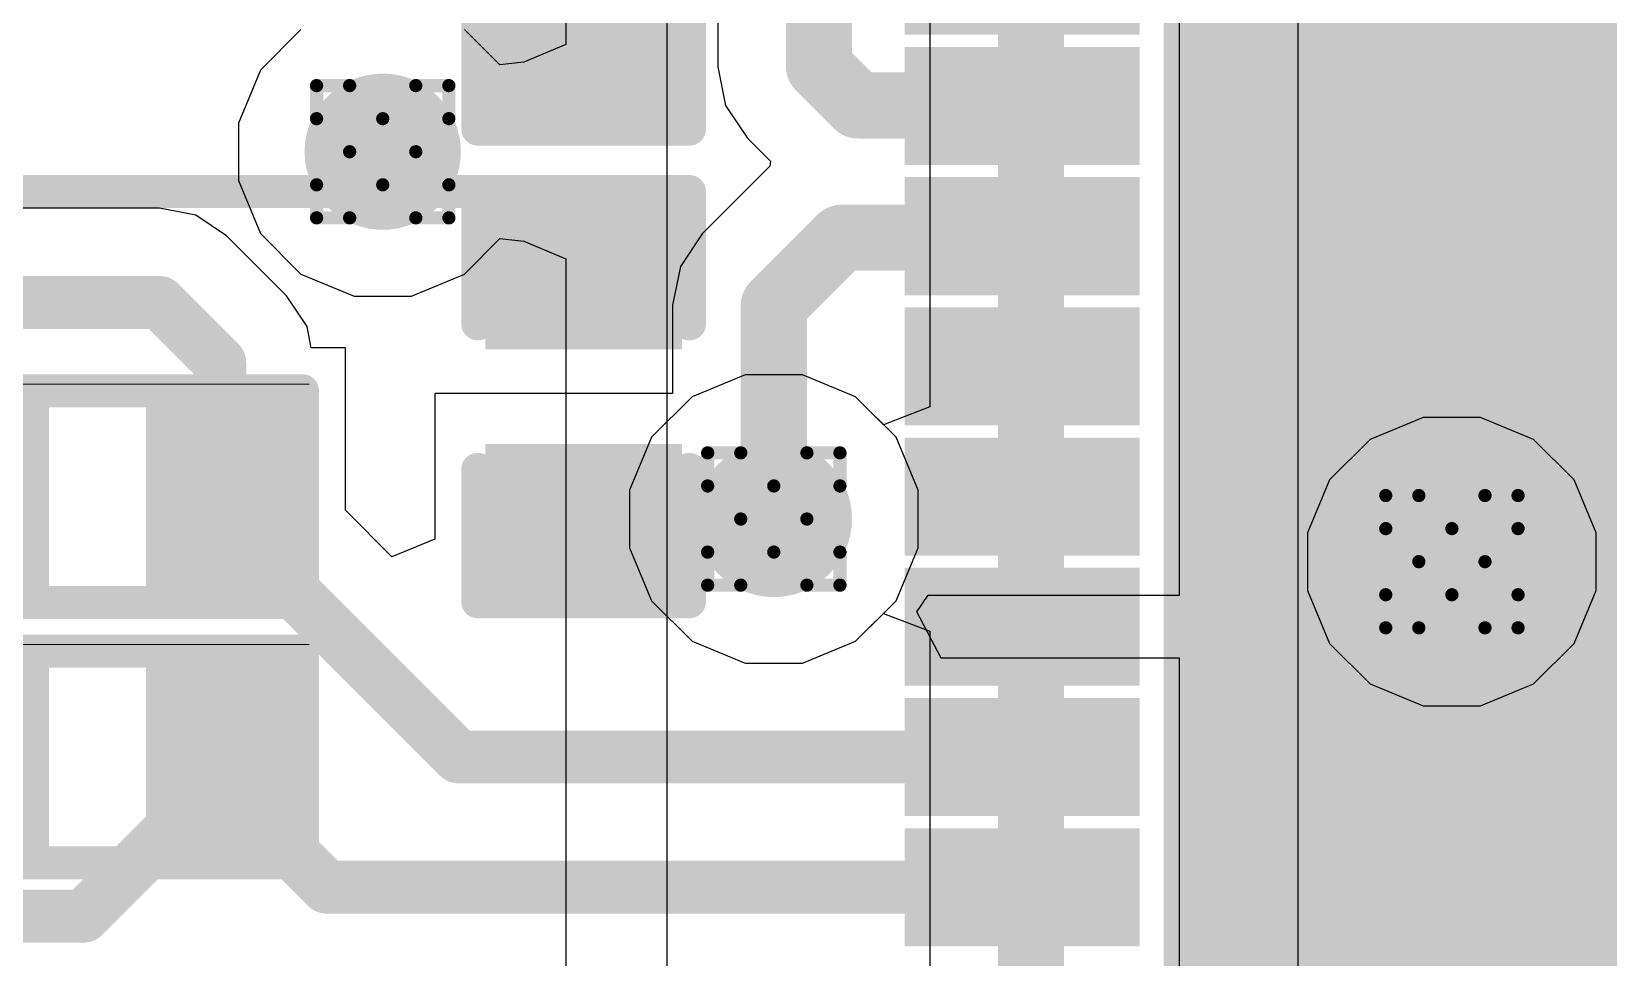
# Model space of a CAD drawing. Header units: inches. Extents: x -11 to 5379, y 0 to 5429.
# Drawn here: x 194 to 200.06, y 39.34 to 42.89 of the extents above; entities that cross this region are included whole.
import ezdxf

# ---------------------------------------------------------------- set-up
doc = ezdxf.new("R2010")
doc.units = ezdxf.units.IN
for name, color, linetype in [('Bottom Layer', 5, 'Continuous'), ('Drill Drawing', 1, 'Continuous'), ('GND', 16, 'Continuous'), ('PWR', 76, 'Continuous'), ('Top Layer', 1, 'Continuous'), ('Top Overlay', 2, 'Continuous'), ('Top Paste', 8, 'Continuous'), ('Top Solder', 216, 'Continuous'), ('Via Holes', 16, 'Continuous')]:
    doc.layers.add(name, color=color, linetype=linetype)

# ---------------------------------------------------------------- blocks, each defined once
blk = doc.blocks.new('QFN_64_EP_9_9__155')
at = {"layer": 'Top Layer'}
for points in [[(3.575, -3.575), (-3.575, -3.575), (-3.575, 3.575), (3.575, 3.575)], [(4.05, 1.375), (4.75, 1.375), (4.75, 1.125), (4.05, 1.125)], [(4.05, 0.875), (4.75, 0.875), (4.75, 0.625), (4.05, 0.625)], [(4.05, 0.375), (4.75, 0.375), (4.75, 0.125), (4.05, 0.125)], [(4.05, -0.125), (4.75, -0.125), (4.75, -0.375), (4.05, -0.375)], [(4.05, -0.625), (4.75, -0.625), (4.75, -0.875), (4.05, -0.875)], [(4.05, -1.125), (4.75, -1.125), (4.75, -1.375), (4.05, -1.375)], [(4.05, -1.625), (4.75, -1.625), (4.75, -1.875), (4.05, -1.875)]]:
    blk.add_hatch(color=1, dxfattribs=at).paths.add_polyline_path(points)
at = {"layer": 'Top Paste'}
for points in [[(3.575, -3.575), (-3.575, -3.575), (-3.575, 3.575), (3.575, 3.575)], [(4.05, 1.375), (4.75, 1.375), (4.75, 1.125), (4.05, 1.125)], [(4.05, 0.875), (4.75, 0.875), (4.75, 0.625), (4.05, 0.625)], [(4.05, 0.375), (4.75, 0.375), (4.75, 0.125), (4.05, 0.125)], [(4.05, -0.125), (4.75, -0.125), (4.75, -0.375), (4.05, -0.375)], [(4.05, -0.625), (4.75, -0.625), (4.75, -0.875), (4.05, -0.875)], [(4.05, -1.125), (4.75, -1.125), (4.75, -1.375), (4.05, -1.375)], [(4.05, -1.625), (4.75, -1.625), (4.75, -1.875), (4.05, -1.875)]]:
    blk.add_hatch(color=8, dxfattribs=at).paths.add_polyline_path(points)
at = {"layer": 'Top Solder'}
for points in [[(3.6766, -3.6766), (-3.6766, -3.6766), (-3.6766, 3.6766), (3.6766, 3.6766)], [(3.9484, 1.4766), (4.8516, 1.4766), (4.8516, 1.0234), (3.9484, 1.0234)], [(3.9484, 0.9766), (4.8516, 0.9766), (4.8516, 0.5234), (3.9484, 0.5234)], [(3.9484, 0.4766), (4.8516, 0.4766), (4.8516, 0.0234), (3.9484, 0.0234)], [(3.9484, -0.0234), (4.8516, -0.0234), (4.8516, -0.4766), (3.9484, -0.4766)], [(3.9484, -0.5234), (4.8516, -0.5234), (4.8516, -0.9766), (3.9484, -0.9766)], [(3.9484, -1.0234), (4.8516, -1.0234), (4.8516, -1.4766), (3.9484, -1.4766)], [(3.9484, -1.5234), (4.8516, -1.5234), (4.8516, -1.9766), (3.9484, -1.9766)], [(3.9484, -2.0234), (4.8516, -2.0234), (4.8516, -2.4766), (3.9484, -2.4766)]]:
    blk.add_hatch(color=216, dxfattribs=at).paths.add_polyline_path(points)
blk = doc.blocks.new('R___0402_262')
at = {"layer": 'Top Layer'}
for points in [[(-0.6985, -0.3175), (-0.6985, 0.3175), (-0.2413, 0.3175), (-0.2413, -0.3175)], [(0.2413, -0.3175), (0.2413, 0.3175), (0.6985, 0.3175), (0.6985, -0.3175)]]:
    blk.add_hatch(color=1, dxfattribs=at).paths.add_polyline_path(points)
at = {"layer": 'Top Paste'}
for points in [[(-0.6985, -0.3175), (-0.6985, 0.3175), (-0.2413, 0.3175), (-0.2413, -0.3175)], [(0.2413, -0.3175), (0.2413, 0.3175), (0.6985, 0.3175), (0.6985, -0.3175)]]:
    blk.add_hatch(color=8, dxfattribs=at).paths.add_polyline_path(points)
at = {"layer": 'Top Solder'}
for points in [[(-0.7535, -0.3725), (-0.7535, 0.3725), (-0.1863, 0.3725), (-0.1863, -0.3725)], [(0.1863, -0.3725), (0.1863, 0.3725), (0.7535, 0.3725), (0.7535, -0.3725)]]:
    blk.add_hatch(color=216, dxfattribs=at).paths.add_polyline_path(points)
at = {"layer": 'Top Overlay'}
for points in [[(-0.7874, 0.4064, 0.127, 0.127, 0), (-0.7874, -0.4064, 0.127, 0.127, 0)], [(0.7874, 0.4064, 0.127, 0.127, 0), (-0.7874, 0.4064, 0.127, 0.127, 0)], [(0.7874, 0.4064, 0.127, 0.127, 0), (0.7874, -0.4064, 0.127, 0.127, 0)], [(0.7874, -0.4064, 0.127, 0.127, 0), (-0.7874, -0.4064, 0.127, 0.127, 0)], [(0.8128, -0.4318, 0.00323, 0.00323, 0), (-0.8128, -0.4318, 0.00323, 0.00323, 0)]]:
    blk.add_lwpolyline(points, format="xyseb", dxfattribs=at)
for points in [[(-0.8191, 0.4064, 0.0635, 0.0635, 1), (-0.7556, 0.4064, 0.0635, 0.0635, 1)], [(-0.8191, 0.4064, 0.0635, 0.0635, 1), (-0.7556, 0.4064, 0.0635, 0.0635, 1)], [(0.7556, 0.4064, 0.0635, 0.0635, 1), (0.8191, 0.4064, 0.0635, 0.0635, 1)], [(0.7556, 0.4064, 0.0635, 0.0635, 1), (0.8191, 0.4064, 0.0635, 0.0635, 1)], [(-0.8191, -0.4064, 0.0635, 0.0635, 1), (-0.7556, -0.4064, 0.0635, 0.0635, 1)], [(-0.8191, -0.4064, 0.0635, 0.0635, 1), (-0.7556, -0.4064, 0.0635, 0.0635, 1)], [(0.7556, -0.4064, 0.0635, 0.0635, 1), (0.8191, -0.4064, 0.0635, 0.0635, 1)], [(0.7556, -0.4064, 0.0635, 0.0635, 1), (0.8191, -0.4064, 0.0635, 0.0635, 1)], [(-0.8136, -0.4318, 0.00161, 0.00161, 1), (-0.812, -0.4318, 0.00161, 0.00161, 1)], [(0.812, -0.4318, 0.00161, 0.00161, 1), (0.8136, -0.4318, 0.00161, 0.00161, 1)]]:
    blk.add_lwpolyline(points, format="xyseb", close=True, dxfattribs=at)
blk = doc.blocks.new('R___0402_263')
at = {"layer": 'Top Layer'}
for points in [[(-0.6985, -0.3175), (-0.6985, 0.3175), (-0.2413, 0.3175), (-0.2413, -0.3175)], [(0.2413, -0.3175), (0.2413, 0.3175), (0.6985, 0.3175), (0.6985, -0.3175)]]:
    blk.add_hatch(color=1, dxfattribs=at).paths.add_polyline_path(points)
at = {"layer": 'Top Paste'}
for points in [[(-0.6985, -0.3175), (-0.6985, 0.3175), (-0.2413, 0.3175), (-0.2413, -0.3175)], [(0.2413, -0.3175), (0.2413, 0.3175), (0.6985, 0.3175), (0.6985, -0.3175)]]:
    blk.add_hatch(color=8, dxfattribs=at).paths.add_polyline_path(points)
at = {"layer": 'Top Solder'}
for points in [[(-0.7535, -0.3725), (-0.7535, 0.3725), (-0.1863, 0.3725), (-0.1863, -0.3725)], [(0.1863, -0.3725), (0.1863, 0.3725), (0.7535, 0.3725), (0.7535, -0.3725)]]:
    blk.add_hatch(color=216, dxfattribs=at).paths.add_polyline_path(points)
at = {"layer": 'Top Overlay'}
for points in [[(-0.7874, 0.4064, 0.127, 0.127, 0), (-0.7874, -0.4064, 0.127, 0.127, 0)], [(0.7874, 0.4064, 0.127, 0.127, 0), (-0.7874, 0.4064, 0.127, 0.127, 0)], [(0.7874, 0.4064, 0.127, 0.127, 0), (0.7874, -0.4064, 0.127, 0.127, 0)], [(0.7874, -0.4064, 0.127, 0.127, 0), (-0.7874, -0.4064, 0.127, 0.127, 0)], [(0.8128, -0.4318, 0.00323, 0.00323, 0), (-0.8128, -0.4318, 0.00323, 0.00323, 0)]]:
    blk.add_lwpolyline(points, format="xyseb", dxfattribs=at)
for points in [[(-0.8191, 0.4064, 0.0635, 0.0635, 1), (-0.7556, 0.4064, 0.0635, 0.0635, 1)], [(-0.8191, 0.4064, 0.0635, 0.0635, 1), (-0.7556, 0.4064, 0.0635, 0.0635, 1)], [(0.7556, 0.4064, 0.0635, 0.0635, 1), (0.8191, 0.4064, 0.0635, 0.0635, 1)], [(0.7556, 0.4064, 0.0635, 0.0635, 1), (0.8191, 0.4064, 0.0635, 0.0635, 1)], [(-0.8191, -0.4064, 0.0635, 0.0635, 1), (-0.7556, -0.4064, 0.0635, 0.0635, 1)], [(-0.8191, -0.4064, 0.0635, 0.0635, 1), (-0.7556, -0.4064, 0.0635, 0.0635, 1)], [(0.7556, -0.4064, 0.0635, 0.0635, 1), (0.8191, -0.4064, 0.0635, 0.0635, 1)], [(0.7556, -0.4064, 0.0635, 0.0635, 1), (0.8191, -0.4064, 0.0635, 0.0635, 1)], [(-0.8136, -0.4318, 0.00161, 0.00161, 1), (-0.812, -0.4318, 0.00161, 0.00161, 1)], [(0.812, -0.4318, 0.00161, 0.00161, 1), (0.8136, -0.4318, 0.00161, 0.00161, 1)]]:
    blk.add_lwpolyline(points, format="xyseb", close=True, dxfattribs=at)
blk = doc.blocks.new('C___0402_630')
at = {"layer": 'Top Layer'}
for points in [[(-0.6985, -0.3175), (-0.6985, 0.3175), (-0.2413, 0.3175), (-0.2413, -0.3175)], [(0.2413, -0.3175), (0.2413, 0.3175), (0.6985, 0.3175), (0.6985, -0.3175)]]:
    blk.add_hatch(color=1, dxfattribs=at).paths.add_polyline_path(points)
at = {"layer": 'Top Paste'}
for points in [[(-0.6985, -0.3175), (-0.6985, 0.3175), (-0.2413, 0.3175), (-0.2413, -0.3175)], [(0.2413, -0.3175), (0.2413, 0.3175), (0.6985, 0.3175), (0.6985, -0.3175)]]:
    blk.add_hatch(color=8, dxfattribs=at).paths.add_polyline_path(points)
at = {"layer": 'Top Solder'}
for points in [[(-0.7585, -0.3775), (-0.7585, 0.3775), (-0.1813, 0.3775), (-0.1813, -0.3775)], [(0.1813, -0.3775), (0.1813, 0.3775), (0.7585, 0.3775), (0.7585, -0.3775)]]:
    blk.add_hatch(color=216, dxfattribs=at).paths.add_polyline_path(points)
at = {"layer": 'Top Overlay'}
for points in [[(-0.7874, 0.4064, 0.127, 0.127, 0), (-0.7874, -0.4064, 0.127, 0.127, 0)], [(-0.7874, 0.4064, 0.127, 0.127, 0), (-0.2794, 0.4064, 0.127, 0.127, 0)], [(0.2794, 0.4064, 0.127, 0.127, 0), (0.7874, 0.4064, 0.127, 0.127, 0)], [(0.7874, 0.4064, 0.127, 0.127, 0), (0.7874, -0.4064, 0.127, 0.127, 0)], [(-0.7874, -0.4064, 0.127, 0.127, 0), (-0.2794, -0.4064, 0.127, 0.127, 0)], [(0.2794, -0.4064, 0.127, 0.127, 0), (0.7874, -0.4064, 0.127, 0.127, 0)]]:
    blk.add_lwpolyline(points, format="xyseb", dxfattribs=at)
for points in [[(-0.8191, 0.4064, 0.0635, 0.0635, 1), (-0.7556, 0.4064, 0.0635, 0.0635, 1)], [(-0.8191, 0.4064, 0.0635, 0.0635, 1), (-0.7556, 0.4064, 0.0635, 0.0635, 1)], [(-0.3111, 0.4064, 0.0635, 0.0635, 1), (-0.2477, 0.4064, 0.0635, 0.0635, 1)], [(0.2477, 0.4064, 0.0635, 0.0635, 1), (0.3111, 0.4064, 0.0635, 0.0635, 1)], [(0.7556, 0.4064, 0.0635, 0.0635, 1), (0.8191, 0.4064, 0.0635, 0.0635, 1)], [(0.7556, 0.4064, 0.0635, 0.0635, 1), (0.8191, 0.4064, 0.0635, 0.0635, 1)], [(-0.8191, -0.4064, 0.0635, 0.0635, 1), (-0.7556, -0.4064, 0.0635, 0.0635, 1)], [(-0.8191, -0.4064, 0.0635, 0.0635, 1), (-0.7556, -0.4064, 0.0635, 0.0635, 1)], [(-0.3111, -0.4064, 0.0635, 0.0635, 1), (-0.2477, -0.4064, 0.0635, 0.0635, 1)], [(0.2477, -0.4064, 0.0635, 0.0635, 1), (0.3111, -0.4064, 0.0635, 0.0635, 1)], [(0.7556, -0.4064, 0.0635, 0.0635, 1), (0.8191, -0.4064, 0.0635, 0.0635, 1)], [(0.7556, -0.4064, 0.0635, 0.0635, 1), (0.8191, -0.4064, 0.0635, 0.0635, 1)]]:
    blk.add_lwpolyline(points, format="xyseb", close=True, dxfattribs=at)
blk = doc.blocks.new('C___0402_636')
at = {"layer": 'Top Layer'}
for points in [[(-0.6985, -0.3175), (-0.6985, 0.3175), (-0.2413, 0.3175), (-0.2413, -0.3175)], [(0.2413, -0.3175), (0.2413, 0.3175), (0.6985, 0.3175), (0.6985, -0.3175)]]:
    blk.add_hatch(color=1, dxfattribs=at).paths.add_polyline_path(points)
at = {"layer": 'Top Paste'}
for points in [[(-0.6985, -0.3175), (-0.6985, 0.3175), (-0.2413, 0.3175), (-0.2413, -0.3175)], [(0.2413, -0.3175), (0.2413, 0.3175), (0.6985, 0.3175), (0.6985, -0.3175)]]:
    blk.add_hatch(color=8, dxfattribs=at).paths.add_polyline_path(points)
at = {"layer": 'Top Solder'}
for points in [[(-0.7585, -0.3775), (-0.7585, 0.3775), (-0.1813, 0.3775), (-0.1813, -0.3775)], [(0.1813, -0.3775), (0.1813, 0.3775), (0.7585, 0.3775), (0.7585, -0.3775)]]:
    blk.add_hatch(color=216, dxfattribs=at).paths.add_polyline_path(points)
at = {"layer": 'Top Overlay'}
for points in [[(-0.7874, -0.4064, 0.127, 0.127, 0), (-0.7874, 0.4064, 0.127, 0.127, 0)], [(-0.2794, 0.4064, 0.127, 0.127, 0), (-0.7874, 0.4064, 0.127, 0.127, 0)], [(0.7874, 0.4064, 0.127, 0.127, 0), (0.2794, 0.4064, 0.127, 0.127, 0)], [(0.7874, -0.4064, 0.127, 0.127, 0), (0.7874, 0.4064, 0.127, 0.127, 0)], [(-0.2794, -0.4064, 0.127, 0.127, 0), (-0.7874, -0.4064, 0.127, 0.127, 0)], [(0.7874, -0.4064, 0.127, 0.127, 0), (0.2794, -0.4064, 0.127, 0.127, 0)]]:
    blk.add_lwpolyline(points, format="xyseb", dxfattribs=at)
for points in [[(-0.8191, 0.4064, 0.0635, 0.0635, 1), (-0.7556, 0.4064, 0.0635, 0.0635, 1)], [(-0.8191, 0.4064, 0.0635, 0.0635, 1), (-0.7556, 0.4064, 0.0635, 0.0635, 1)], [(-0.3111, 0.4064, 0.0635, 0.0635, 1), (-0.2477, 0.4064, 0.0635, 0.0635, 1)], [(0.2477, 0.4064, 0.0635, 0.0635, 1), (0.3111, 0.4064, 0.0635, 0.0635, 1)], [(0.7556, 0.4064, 0.0635, 0.0635, 1), (0.8191, 0.4064, 0.0635, 0.0635, 1)], [(0.7556, 0.4064, 0.0635, 0.0635, 1), (0.8191, 0.4064, 0.0635, 0.0635, 1)], [(-0.8191, -0.4064, 0.0635, 0.0635, 1), (-0.7556, -0.4064, 0.0635, 0.0635, 1)], [(-0.8191, -0.4064, 0.0635, 0.0635, 1), (-0.7556, -0.4064, 0.0635, 0.0635, 1)], [(-0.3111, -0.4064, 0.0635, 0.0635, 1), (-0.2477, -0.4064, 0.0635, 0.0635, 1)], [(0.2477, -0.4064, 0.0635, 0.0635, 1), (0.3111, -0.4064, 0.0635, 0.0635, 1)], [(0.7556, -0.4064, 0.0635, 0.0635, 1), (0.8191, -0.4064, 0.0635, 0.0635, 1)], [(0.7556, -0.4064, 0.0635, 0.0635, 1), (0.8191, -0.4064, 0.0635, 0.0635, 1)]]:
    blk.add_lwpolyline(points, format="xyseb", close=True, dxfattribs=at)

msp = doc.modelspace()

# ---------------------------------------------------------------- hatches: boundary and pattern name
at = {"layer": 'Bottom Layer'}
h = msp.add_hatch(color=5, dxfattribs=at)
edge = h.paths.add_edge_path()
edge.add_arc((195.3514, 42.4312), 0.3, 0, 360)
h = msp.add_hatch(color=5, dxfattribs=at)
edge = h.paths.add_edge_path()
edge.add_arc((196.8531, 41.0208), 0.3, 0, 360)
h = msp.add_hatch(color=5, dxfattribs=at)
edge = h.paths.add_edge_path()
edge.add_arc((199.4567, 40.857), 0.3, 0, 360)
at = {"layer": 'GND'}
h = msp.add_hatch(color=16, dxfattribs=at)
edge = h.paths.add_edge_path()
edge.add_arc((195.3514, 42.4312), 0.3, 0, 360)
h = msp.add_hatch(color=16, dxfattribs=at)
edge = h.paths.add_edge_path()
edge.add_arc((196.8531, 41.0208), 0.3, 0, 360)
h = msp.add_hatch(color=16, dxfattribs=at)
edge = h.paths.add_edge_path()
edge.add_arc((199.4567, 40.857), 0.3, 0, 360)
at = {"layer": 'PWR'}
h = msp.add_hatch(color=76, dxfattribs=at)
edge = h.paths.add_edge_path()
edge.add_arc((195.3514, 42.4312), 0.3, 0, 360)
h = msp.add_hatch(color=76, dxfattribs=at)
edge = h.paths.add_edge_path()
edge.add_arc((196.8531, 41.0208), 0.3, 0, 360)
h = msp.add_hatch(color=76, dxfattribs=at)
edge = h.paths.add_edge_path()
edge.add_arc((199.4567, 40.857), 0.3, 0, 360)
at = {"layer": 'Top Layer'}
h = msp.add_hatch(color=1, dxfattribs=at)
edge = h.paths.add_edge_path()
edge.add_arc((195.3514, 42.4312), 0.3, 0, 360)
h = msp.add_hatch(color=1, dxfattribs=at)
edge = h.paths.add_edge_path()
edge.add_arc((196.8531, 41.0208), 0.3, 0, 360)
h = msp.add_hatch(color=1, dxfattribs=at)
edge = h.paths.add_edge_path()
edge.add_arc((199.4567, 40.857), 0.3, 0, 360)
at = {"layer": 'Via Holes'}
h = msp.add_hatch(color=7, dxfattribs=at)
edge = h.paths.add_edge_path()
edge.add_arc((195.3514, 42.4312), 0.15, 0, 360)
h = msp.add_hatch(color=7, dxfattribs=at)
edge = h.paths.add_edge_path()
edge.add_arc((196.8531, 41.0208), 0.15, 0, 360)
h = msp.add_hatch(color=7, dxfattribs=at)
edge = h.paths.add_edge_path()
edge.add_arc((199.4567, 40.857), 0.15, 0, 360)

# ---------------------------------------------------------------- linework, layer by layer
at = {"layer": 'Bottom Layer'}
for p, q in [((198.8659, 35.126), (198.8659, 43.6576)), ((197.4521, 43.6528), (197.4521, 41.4515)), ((196.7429, 41.5748), (196.5393, 41.4904)), ((196.9633, 41.5748), (196.7429, 41.5748)), ((197.1669, 41.4904), (196.9633, 41.5748)), ((196.5393, 41.4904), (196.3835, 41.3346)), ((197.2743, 41.383), (197.1669, 41.4904)), ((197.4521, 41.4515), (197.2743, 41.383)), ((196.3835, 41.3346), (196.2991, 41.131)), ((196.2991, 41.131), (196.2991, 40.9106)), ((196.2991, 40.9106), (196.3835, 40.707)), ((196.3835, 40.707), (196.5393, 40.5511)), ((197.1669, 40.5511), (197.2743, 40.6585)), ((197.2743, 40.6585), (197.4521, 40.59)), ((197.4521, 40.59), (197.4521, 37.7288)), ((196.5393, 40.5511), (196.7429, 40.4668)), ((196.9633, 40.4668), (197.1669, 40.5511)), ((196.7429, 40.4668), (196.9633, 40.4668))]:
    msp.add_line(p, q, dxfattribs=at)
for points in [[(197.8406, 35.2367, 0.254, 0.254, 0), (197.8406, 43.8137, 0.254, 0.254, 0)], [(198.4775, 35.126, 0.254, 0.254, 0), (198.4775, 43.8185, 0.254, 0.254, 0)]]:
    msp.add_lwpolyline(points, format="xyseb", dxfattribs=at)
at = {"layer": 'Drill Drawing'}
for points in [[(195.0974, 42.5582, 0.0508, 0.0508, 0), (195.0974, 42.6852, 0.0508, 0.0508, 0)], [(195.0974, 42.6852, 0.0508, 0.0508, 0), (195.2244, 42.6852, 0.0508, 0.0508, 0)], [(195.2244, 42.6852, 0.0508, 0.0508, 0), (195.3514, 42.5582, 0.0508, 0.0508, 0)], [(195.3514, 42.5582, 0.0508, 0.0508, 0), (195.4784, 42.6852, 0.0508, 0.0508, 0)], [(195.4784, 42.6852, 0.0508, 0.0508, 0), (195.6054, 42.6852, 0.0508, 0.0508, 0)], [(195.6054, 42.5582, 0.0508, 0.0508, 0), (195.6054, 42.6852, 0.0508, 0.0508, 0)], [(195.0974, 42.5582, 0.0508, 0.0508, 0), (195.2244, 42.4312, 0.0508, 0.0508, 0)], [(195.4784, 42.4312, 0.0508, 0.0508, 0), (195.6054, 42.5582, 0.0508, 0.0508, 0)], [(195.0974, 42.3042, 0.0508, 0.0508, 0), (195.2244, 42.4312, 0.0508, 0.0508, 0)], [(195.4784, 42.4312, 0.0508, 0.0508, 0), (195.6054, 42.3042, 0.0508, 0.0508, 0)], [(195.0974, 42.1772, 0.0508, 0.0508, 0), (195.0974, 42.3042, 0.0508, 0.0508, 0)], [(195.2244, 42.1772, 0.0508, 0.0508, 0), (195.3514, 42.3042, 0.0508, 0.0508, 0)], [(195.3514, 42.3042, 0.0508, 0.0508, 0), (195.4784, 42.1772, 0.0508, 0.0508, 0)], [(195.6054, 42.1772, 0.0508, 0.0508, 0), (195.6054, 42.3042, 0.0508, 0.0508, 0)], [(195.0974, 42.1772, 0.0508, 0.0508, 0), (195.2244, 42.1772, 0.0508, 0.0508, 0)], [(195.4784, 42.1772, 0.0508, 0.0508, 0), (195.6054, 42.1772, 0.0508, 0.0508, 0)], [(196.5991, 41.1478, 0.0508, 0.0508, 0), (196.5991, 41.2748, 0.0508, 0.0508, 0)], [(196.5991, 41.2748, 0.0508, 0.0508, 0), (196.7261, 41.2748, 0.0508, 0.0508, 0)], [(196.7261, 41.2748, 0.0508, 0.0508, 0), (196.8531, 41.1478, 0.0508, 0.0508, 0)], [(196.8531, 41.1478, 0.0508, 0.0508, 0), (196.9801, 41.2748, 0.0508, 0.0508, 0)], [(196.9801, 41.2748, 0.0508, 0.0508, 0), (197.1071, 41.2748, 0.0508, 0.0508, 0)], [(197.1071, 41.1478, 0.0508, 0.0508, 0), (197.1071, 41.2748, 0.0508, 0.0508, 0)], [(196.5991, 41.1478, 0.0508, 0.0508, 0), (196.7261, 41.0208, 0.0508, 0.0508, 0)], [(196.9801, 41.0208, 0.0508, 0.0508, 0), (197.1071, 41.1478, 0.0508, 0.0508, 0)], [(199.2027, 40.984, 0.0508, 0.0508, 0), (199.2027, 41.111, 0.0508, 0.0508, 0)], [(199.2027, 41.111, 0.0508, 0.0508, 0), (199.3297, 41.111, 0.0508, 0.0508, 0)], [(199.3297, 41.111, 0.0508, 0.0508, 0), (199.4567, 40.984, 0.0508, 0.0508, 0)], [(199.4567, 40.984, 0.0508, 0.0508, 0), (199.5837, 41.111, 0.0508, 0.0508, 0)], [(199.5837, 41.111, 0.0508, 0.0508, 0), (199.7107, 41.111, 0.0508, 0.0508, 0)], [(199.7107, 40.984, 0.0508, 0.0508, 0), (199.7107, 41.111, 0.0508, 0.0508, 0)], [(196.5991, 40.8938, 0.0508, 0.0508, 0), (196.7261, 41.0208, 0.0508, 0.0508, 0)], [(196.9801, 41.0208, 0.0508, 0.0508, 0), (197.1071, 40.8938, 0.0508, 0.0508, 0)], [(199.2027, 40.984, 0.0508, 0.0508, 0), (199.3297, 40.857, 0.0508, 0.0508, 0)], [(199.5837, 40.857, 0.0508, 0.0508, 0), (199.7107, 40.984, 0.0508, 0.0508, 0)], [(196.5991, 40.7668, 0.0508, 0.0508, 0), (196.5991, 40.8938, 0.0508, 0.0508, 0)], [(196.7261, 40.7668, 0.0508, 0.0508, 0), (196.8531, 40.8938, 0.0508, 0.0508, 0)], [(196.8531, 40.8938, 0.0508, 0.0508, 0), (196.9801, 40.7668, 0.0508, 0.0508, 0)], [(197.1071, 40.7668, 0.0508, 0.0508, 0), (197.1071, 40.8938, 0.0508, 0.0508, 0)], [(199.2027, 40.73, 0.0508, 0.0508, 0), (199.3297, 40.857, 0.0508, 0.0508, 0)], [(199.5837, 40.857, 0.0508, 0.0508, 0), (199.7107, 40.73, 0.0508, 0.0508, 0)], [(196.5991, 40.7668, 0.0508, 0.0508, 0), (196.7261, 40.7668, 0.0508, 0.0508, 0)], [(196.9801, 40.7668, 0.0508, 0.0508, 0), (197.1071, 40.7668, 0.0508, 0.0508, 0)], [(199.2027, 40.603, 0.0508, 0.0508, 0), (199.2027, 40.73, 0.0508, 0.0508, 0)], [(199.3297, 40.603, 0.0508, 0.0508, 0), (199.4567, 40.73, 0.0508, 0.0508, 0)], [(199.4567, 40.73, 0.0508, 0.0508, 0), (199.5837, 40.603, 0.0508, 0.0508, 0)], [(199.7107, 40.603, 0.0508, 0.0508, 0), (199.7107, 40.73, 0.0508, 0.0508, 0)], [(199.2027, 40.603, 0.0508, 0.0508, 0), (199.3297, 40.603, 0.0508, 0.0508, 0)], [(199.5837, 40.603, 0.0508, 0.0508, 0), (199.7107, 40.603, 0.0508, 0.0508, 0)]]:
    msp.add_lwpolyline(points, format="xyseb", dxfattribs=at)
for points in [[(195.0847, 42.6852, 0.0254, 0.0254, 1), (195.1101, 42.6852, 0.0254, 0.0254, 1)], [(195.0847, 42.6852, 0.0254, 0.0254, 1), (195.1101, 42.6852, 0.0254, 0.0254, 1)], [(195.2117, 42.6852, 0.0254, 0.0254, 1), (195.2371, 42.6852, 0.0254, 0.0254, 1)], [(195.2117, 42.6852, 0.0254, 0.0254, 1), (195.2371, 42.6852, 0.0254, 0.0254, 1)], [(195.4657, 42.6852, 0.0254, 0.0254, 1), (195.4911, 42.6852, 0.0254, 0.0254, 1)], [(195.4657, 42.6852, 0.0254, 0.0254, 1), (195.4911, 42.6852, 0.0254, 0.0254, 1)], [(195.5927, 42.6852, 0.0254, 0.0254, 1), (195.6181, 42.6852, 0.0254, 0.0254, 1)], [(195.5927, 42.6852, 0.0254, 0.0254, 1), (195.6181, 42.6852, 0.0254, 0.0254, 1)], [(195.0847, 42.5582, 0.0254, 0.0254, 1), (195.1101, 42.5582, 0.0254, 0.0254, 1)], [(195.0847, 42.5582, 0.0254, 0.0254, 1), (195.1101, 42.5582, 0.0254, 0.0254, 1)], [(195.3387, 42.5582, 0.0254, 0.0254, 1), (195.3641, 42.5582, 0.0254, 0.0254, 1)], [(195.3387, 42.5582, 0.0254, 0.0254, 1), (195.3641, 42.5582, 0.0254, 0.0254, 1)], [(195.5927, 42.5582, 0.0254, 0.0254, 1), (195.6181, 42.5582, 0.0254, 0.0254, 1)], [(195.5927, 42.5582, 0.0254, 0.0254, 1), (195.6181, 42.5582, 0.0254, 0.0254, 1)], [(195.2117, 42.4312, 0.0254, 0.0254, 1), (195.2371, 42.4312, 0.0254, 0.0254, 1)], [(195.2117, 42.4312, 0.0254, 0.0254, 1), (195.2371, 42.4312, 0.0254, 0.0254, 1)], [(195.4657, 42.4312, 0.0254, 0.0254, 1), (195.4911, 42.4312, 0.0254, 0.0254, 1)], [(195.4657, 42.4312, 0.0254, 0.0254, 1), (195.4911, 42.4312, 0.0254, 0.0254, 1)], [(195.0847, 42.3042, 0.0254, 0.0254, 1), (195.1101, 42.3042, 0.0254, 0.0254, 1)], [(195.0847, 42.3042, 0.0254, 0.0254, 1), (195.1101, 42.3042, 0.0254, 0.0254, 1)], [(195.3387, 42.3042, 0.0254, 0.0254, 1), (195.3641, 42.3042, 0.0254, 0.0254, 1)], [(195.3387, 42.3042, 0.0254, 0.0254, 1), (195.3641, 42.3042, 0.0254, 0.0254, 1)], [(195.5927, 42.3042, 0.0254, 0.0254, 1), (195.6181, 42.3042, 0.0254, 0.0254, 1)], [(195.5927, 42.3042, 0.0254, 0.0254, 1), (195.6181, 42.3042, 0.0254, 0.0254, 1)], [(195.0847, 42.1772, 0.0254, 0.0254, 1), (195.1101, 42.1772, 0.0254, 0.0254, 1)], [(195.0847, 42.1772, 0.0254, 0.0254, 1), (195.1101, 42.1772, 0.0254, 0.0254, 1)], [(195.2117, 42.1772, 0.0254, 0.0254, 1), (195.2371, 42.1772, 0.0254, 0.0254, 1)], [(195.2117, 42.1772, 0.0254, 0.0254, 1), (195.2371, 42.1772, 0.0254, 0.0254, 1)], [(195.4657, 42.1772, 0.0254, 0.0254, 1), (195.4911, 42.1772, 0.0254, 0.0254, 1)], [(195.4657, 42.1772, 0.0254, 0.0254, 1), (195.4911, 42.1772, 0.0254, 0.0254, 1)], [(195.5927, 42.1772, 0.0254, 0.0254, 1), (195.6181, 42.1772, 0.0254, 0.0254, 1)], [(195.5927, 42.1772, 0.0254, 0.0254, 1), (195.6181, 42.1772, 0.0254, 0.0254, 1)], [(196.5864, 41.2748, 0.0254, 0.0254, 1), (196.6118, 41.2748, 0.0254, 0.0254, 1)], [(196.5864, 41.2748, 0.0254, 0.0254, 1), (196.6118, 41.2748, 0.0254, 0.0254, 1)], [(196.7134, 41.2748, 0.0254, 0.0254, 1), (196.7388, 41.2748, 0.0254, 0.0254, 1)], [(196.7134, 41.2748, 0.0254, 0.0254, 1), (196.7388, 41.2748, 0.0254, 0.0254, 1)], [(196.9674, 41.2748, 0.0254, 0.0254, 1), (196.9928, 41.2748, 0.0254, 0.0254, 1)], [(196.9674, 41.2748, 0.0254, 0.0254, 1), (196.9928, 41.2748, 0.0254, 0.0254, 1)], [(197.0944, 41.2748, 0.0254, 0.0254, 1), (197.1198, 41.2748, 0.0254, 0.0254, 1)], [(197.0944, 41.2748, 0.0254, 0.0254, 1), (197.1198, 41.2748, 0.0254, 0.0254, 1)], [(196.5864, 41.1478, 0.0254, 0.0254, 1), (196.6118, 41.1478, 0.0254, 0.0254, 1)], [(196.5864, 41.1478, 0.0254, 0.0254, 1), (196.6118, 41.1478, 0.0254, 0.0254, 1)], [(196.8404, 41.1478, 0.0254, 0.0254, 1), (196.8658, 41.1478, 0.0254, 0.0254, 1)], [(196.8404, 41.1478, 0.0254, 0.0254, 1), (196.8658, 41.1478, 0.0254, 0.0254, 1)], [(197.0944, 41.1478, 0.0254, 0.0254, 1), (197.1198, 41.1478, 0.0254, 0.0254, 1)], [(197.0944, 41.1478, 0.0254, 0.0254, 1), (197.1198, 41.1478, 0.0254, 0.0254, 1)], [(199.19, 41.111, 0.0254, 0.0254, 1), (199.2154, 41.111, 0.0254, 0.0254, 1)], [(199.19, 41.111, 0.0254, 0.0254, 1), (199.2154, 41.111, 0.0254, 0.0254, 1)], [(199.317, 41.111, 0.0254, 0.0254, 1), (199.3424, 41.111, 0.0254, 0.0254, 1)], [(199.317, 41.111, 0.0254, 0.0254, 1), (199.3424, 41.111, 0.0254, 0.0254, 1)], [(199.571, 41.111, 0.0254, 0.0254, 1), (199.5964, 41.111, 0.0254, 0.0254, 1)], [(199.571, 41.111, 0.0254, 0.0254, 1), (199.5964, 41.111, 0.0254, 0.0254, 1)], [(199.698, 41.111, 0.0254, 0.0254, 1), (199.7234, 41.111, 0.0254, 0.0254, 1)], [(199.698, 41.111, 0.0254, 0.0254, 1), (199.7234, 41.111, 0.0254, 0.0254, 1)], [(196.7134, 41.0208, 0.0254, 0.0254, 1), (196.7388, 41.0208, 0.0254, 0.0254, 1)], [(196.7134, 41.0208, 0.0254, 0.0254, 1), (196.7388, 41.0208, 0.0254, 0.0254, 1)], [(196.9674, 41.0208, 0.0254, 0.0254, 1), (196.9928, 41.0208, 0.0254, 0.0254, 1)], [(196.9674, 41.0208, 0.0254, 0.0254, 1), (196.9928, 41.0208, 0.0254, 0.0254, 1)], [(199.19, 40.984, 0.0254, 0.0254, 1), (199.2154, 40.984, 0.0254, 0.0254, 1)], [(199.19, 40.984, 0.0254, 0.0254, 1), (199.2154, 40.984, 0.0254, 0.0254, 1)], [(199.444, 40.984, 0.0254, 0.0254, 1), (199.4694, 40.984, 0.0254, 0.0254, 1)], [(199.444, 40.984, 0.0254, 0.0254, 1), (199.4694, 40.984, 0.0254, 0.0254, 1)], [(199.698, 40.984, 0.0254, 0.0254, 1), (199.7234, 40.984, 0.0254, 0.0254, 1)], [(199.698, 40.984, 0.0254, 0.0254, 1), (199.7234, 40.984, 0.0254, 0.0254, 1)], [(196.5864, 40.8938, 0.0254, 0.0254, 1), (196.6118, 40.8938, 0.0254, 0.0254, 1)], [(196.5864, 40.8938, 0.0254, 0.0254, 1), (196.6118, 40.8938, 0.0254, 0.0254, 1)], [(196.8404, 40.8938, 0.0254, 0.0254, 1), (196.8658, 40.8938, 0.0254, 0.0254, 1)], [(196.8404, 40.8938, 0.0254, 0.0254, 1), (196.8658, 40.8938, 0.0254, 0.0254, 1)], [(197.0944, 40.8938, 0.0254, 0.0254, 1), (197.1198, 40.8938, 0.0254, 0.0254, 1)], [(197.0944, 40.8938, 0.0254, 0.0254, 1), (197.1198, 40.8938, 0.0254, 0.0254, 1)], [(199.317, 40.857, 0.0254, 0.0254, 1), (199.3424, 40.857, 0.0254, 0.0254, 1)], [(199.317, 40.857, 0.0254, 0.0254, 1), (199.3424, 40.857, 0.0254, 0.0254, 1)], [(199.571, 40.857, 0.0254, 0.0254, 1), (199.5964, 40.857, 0.0254, 0.0254, 1)], [(199.571, 40.857, 0.0254, 0.0254, 1), (199.5964, 40.857, 0.0254, 0.0254, 1)], [(196.5864, 40.7668, 0.0254, 0.0254, 1), (196.6118, 40.7668, 0.0254, 0.0254, 1)], [(196.5864, 40.7668, 0.0254, 0.0254, 1), (196.6118, 40.7668, 0.0254, 0.0254, 1)], [(196.7134, 40.7668, 0.0254, 0.0254, 1), (196.7388, 40.7668, 0.0254, 0.0254, 1)], [(196.7134, 40.7668, 0.0254, 0.0254, 1), (196.7388, 40.7668, 0.0254, 0.0254, 1)], [(196.9674, 40.7668, 0.0254, 0.0254, 1), (196.9928, 40.7668, 0.0254, 0.0254, 1)], [(196.9674, 40.7668, 0.0254, 0.0254, 1), (196.9928, 40.7668, 0.0254, 0.0254, 1)], [(197.0944, 40.7668, 0.0254, 0.0254, 1), (197.1198, 40.7668, 0.0254, 0.0254, 1)], [(197.0944, 40.7668, 0.0254, 0.0254, 1), (197.1198, 40.7668, 0.0254, 0.0254, 1)], [(199.19, 40.73, 0.0254, 0.0254, 1), (199.2154, 40.73, 0.0254, 0.0254, 1)], [(199.19, 40.73, 0.0254, 0.0254, 1), (199.2154, 40.73, 0.0254, 0.0254, 1)], [(199.444, 40.73, 0.0254, 0.0254, 1), (199.4694, 40.73, 0.0254, 0.0254, 1)], [(199.444, 40.73, 0.0254, 0.0254, 1), (199.4694, 40.73, 0.0254, 0.0254, 1)], [(199.698, 40.73, 0.0254, 0.0254, 1), (199.7234, 40.73, 0.0254, 0.0254, 1)], [(199.698, 40.73, 0.0254, 0.0254, 1), (199.7234, 40.73, 0.0254, 0.0254, 1)], [(199.19, 40.603, 0.0254, 0.0254, 1), (199.2154, 40.603, 0.0254, 0.0254, 1)], [(199.19, 40.603, 0.0254, 0.0254, 1), (199.2154, 40.603, 0.0254, 0.0254, 1)], [(199.317, 40.603, 0.0254, 0.0254, 1), (199.3424, 40.603, 0.0254, 0.0254, 1)], [(199.317, 40.603, 0.0254, 0.0254, 1), (199.3424, 40.603, 0.0254, 0.0254, 1)], [(199.571, 40.603, 0.0254, 0.0254, 1), (199.5964, 40.603, 0.0254, 0.0254, 1)], [(199.571, 40.603, 0.0254, 0.0254, 1), (199.5964, 40.603, 0.0254, 0.0254, 1)], [(199.698, 40.603, 0.0254, 0.0254, 1), (199.7234, 40.603, 0.0254, 0.0254, 1)], [(199.698, 40.603, 0.0254, 0.0254, 1), (199.7234, 40.603, 0.0254, 0.0254, 1)]]:
    msp.add_lwpolyline(points, format="xyseb", close=True, dxfattribs=at)
at = {"layer": 'GND'}
for p, q in [((196.7429, 41.5748), (196.5393, 41.4904)), ((196.9633, 41.5748), (196.7429, 41.5748)), ((197.1669, 41.4904), (196.9633, 41.5748)), ((196.5393, 41.4904), (196.3835, 41.3346)), ((197.3228, 41.3346), (197.1669, 41.4904)), ((196.3835, 41.3346), (196.2991, 41.131)), ((197.4071, 41.131), (197.3228, 41.3346)), ((196.2991, 41.131), (196.2991, 40.9106)), ((197.4071, 40.9106), (197.4071, 41.131)), ((196.2991, 40.9106), (196.3835, 40.707)), ((197.3228, 40.707), (197.4071, 40.9106)), ((196.3835, 40.707), (196.5393, 40.5511)), ((197.1669, 40.5511), (197.3228, 40.707)), ((196.5393, 40.5511), (196.7429, 40.4668)), ((196.9633, 40.4668), (197.1669, 40.5511)), ((196.7429, 40.4668), (196.9633, 40.4668))]:
    msp.add_line(p, q, dxfattribs=at)
at = {"layer": 'PWR'}
for p, q in [((196.4436, 38.8112), (196.4436, 45.1358)), ((196.0551, 44.3432), (196.0551, 42.8428)), ((195.0376, 42.9008), (194.8817, 42.745)), ((195.8011, 42.7649), (195.6652, 42.9008)), ((196.0551, 42.8428), (195.8932, 42.7751)), ((195.8932, 42.7751), (195.8011, 42.7649)), ((194.8817, 42.745), (194.7974, 42.5414)), ((194.7974, 42.5414), (194.7974, 42.321)), ((194.7974, 42.321), (194.8817, 42.1174)), ((194.8817, 42.1174), (195.0376, 41.9615)), ((195.6652, 41.9615), (195.8011, 42.0974)), ((195.8011, 42.0974), (195.8932, 42.0872)), ((195.8932, 42.0872), (196.0551, 42.0196)), ((195.0376, 41.9615), (195.2412, 41.8772)), ((195.4616, 41.8772), (195.6652, 41.9615)), ((196.0551, 42.0196), (196.0551, 38.8112)), ((195.2412, 41.8772), (195.4616, 41.8772)), ((199.3465, 41.411), (199.1429, 41.3266)), ((199.5669, 41.411), (199.3465, 41.411)), ((199.7705, 41.3266), (199.5669, 41.411)), ((199.1429, 41.3266), (198.9871, 41.1708)), ((199.9264, 41.1708), (199.7705, 41.3266)), ((198.9871, 41.1708), (198.9027, 40.9672)), ((200.0107, 40.9672), (199.9264, 41.1708)), ((198.9027, 40.9672), (198.9027, 40.7468)), ((200.0107, 40.7468), (200.0107, 40.9672)), ((198.9027, 40.7468), (198.9871, 40.5432)), ((199.9264, 40.5432), (200.0107, 40.7468)), ((198.9871, 40.5432), (199.1429, 40.3873)), ((199.7705, 40.3873), (199.9264, 40.5432)), ((199.1429, 40.3873), (199.3465, 40.303)), ((199.5669, 40.303), (199.7705, 40.3873)), ((199.3465, 40.303), (199.5669, 40.303))]:
    msp.add_line(p, q, dxfattribs=at)
at = {"layer": 'Top Layer'}
for p, q in [((198.4107, 42.728), (198.4107, 43.728)), ((196.6383, 43.2928), (196.6383, 42.7578)), ((196.6383, 42.7578), (196.6678, 42.6091)), ((198.4107, 41.728), (198.4107, 42.728)), ((196.6678, 42.6091), (196.7521, 42.4831)), ((196.7521, 42.4831), (196.8397, 42.3954)), ((196.8397, 42.3954), (196.8377, 42.3757)), ((196.8377, 42.3757), (196.5784, 42.1163)), ((194.4946, 42.215), (191.7997, 42.215)), ((194.4947, 42.215), (194.4946, 42.215)), ((194.6334, 42.1874), (194.4947, 42.215)), ((194.751, 42.1088), (194.6334, 42.1874)), ((194.9821, 41.8777), (194.751, 42.1088)), ((196.5784, 42.1163), (196.4942, 41.9903)), ((196.4942, 41.9903), (196.4646, 41.8416)), ((195.0607, 41.7601), (194.9821, 41.8777)), ((194.9821, 41.8777), (194.9821, 41.8777)), ((196.4646, 41.8416), (196.4646, 41.5034)), ((195.0769, 41.6785), (195.0607, 41.7601)), ((198.4107, 40.728), (198.4107, 41.728)), ((195.2083, 41.6785), (195.0769, 41.6785)), ((195.2083, 41.0546), (195.2083, 41.6785)), ((196.4646, 41.5034), (195.5512, 41.5034)), ((195.5512, 41.5034), (195.5512, 40.944)), ((195.3869, 40.876), (195.2083, 41.0546)), ((195.5512, 40.944), (195.3869, 40.876)), ((197.4016, 40.6638), (197.4454, 40.728)), ((197.4454, 40.728), (198.4107, 40.728)), ((197.4954, 40.486), (197.4016, 40.6638)), ((198.4107, 40.486), (197.4954, 40.486)), ((198.4107, 39.228), (198.4107, 40.486))]:
    msp.add_line(p, q, dxfattribs=at)
for points in [[(197.0267, 42.7578, 0.254, 0.254, 0), (197.0267, 43.6266, 0.254, 0.254, 0)], [(197.0267, 42.7578, 0.254, 0.254, 0), (197.1755, 42.609, 0.254, 0.254, 0)], [(197.1755, 42.609, 0.254, 0.254, 0), (197.5837, 42.609, 0.254, 0.254, 0)], [(196.8531, 41.8416, 0.254, 0.254, 0), (197.1124, 42.101, 0.254, 0.254, 0)], [(197.1124, 42.101, 0.254, 0.254, 0), (197.6461, 42.101, 0.254, 0.254, 0)], [(197.6461, 42.101, 0.254, 0.254, 0), (197.6501, 42.105, 0.254, 0.254, 0)], [(196.8531, 41.0208, 0.254, 0.254, 0), (196.8531, 41.8416, 0.254, 0.254, 0)], [(191.6495, 41.8524, 0.2032, 0.2032, 0), (194.4947, 41.8524, 0.2032, 0.2032, 0)], [(194.4947, 41.8524, 0.2032, 0.2032, 0), (194.7257, 41.6214, 0.2032, 0.2032, 0)], [(194.7257, 41.0181, 0.2032, 0.2032, 0), (194.7257, 41.6214, 0.2032, 0.2032, 0)], [(194.7257, 41.0181, 0.2032, 0.2032, 0), (194.8527, 40.8911, 0.2032, 0.2032, 0)], [(196.1227, 41.0208, 0.254, 0.254, 0), (196.8531, 41.0208, 0.254, 0.254, 0)], [(194.8527, 40.8911, 0.2032, 0.2032, 0), (194.8591, 40.8911, 0.2032, 0.2032, 0)], [(194.8591, 40.8911, 0.2032, 0.2032, 0), (195.6432, 40.107, 0.2032, 0.2032, 0)], [(194.7257, 40.0181, 0.2032, 0.2032, 0), (194.7257, 40.107, 0.2032, 0.2032, 0)], [(195.6432, 40.107, 0.2032, 0.2032, 0), (197.8067, 40.107, 0.2032, 0.2032, 0)], [(194.2035, 39.4959, 0.2032, 0.2032, 0), (194.7257, 40.0181, 0.2032, 0.2032, 0)], [(194.7257, 40.0181, 0.2032, 0.2032, 0), (195.1368, 39.607, 0.2032, 0.2032, 0)], [(195.1368, 39.607, 0.2032, 0.2032, 0), (197.8067, 39.607, 0.2032, 0.2032, 0)], [(190.246, 39.4959, 0.2032, 0.2032, 0), (194.2035, 39.4959, 0.2032, 0.2032, 0)]]:
    msp.add_lwpolyline(points, format="xyseb", dxfattribs=at)
for points in [[(196.9632, 42.7578, 0.127, 0.127, 1), (197.0902, 42.7578, 0.127, 0.127, 1)], [(196.9632, 42.7578, 0.127, 0.127, 1), (197.0902, 42.7578, 0.127, 0.127, 1)], [(197.112, 42.609, 0.127, 0.127, 1), (197.239, 42.609, 0.127, 0.127, 1)], [(197.112, 42.609, 0.127, 0.127, 1), (197.239, 42.609, 0.127, 0.127, 1)], [(197.5202, 42.609, 0.127, 0.127, 1), (197.6472, 42.609, 0.127, 0.127, 1)], [(197.0489, 42.101, 0.127, 0.127, 1), (197.1759, 42.101, 0.127, 0.127, 1)], [(197.0489, 42.101, 0.127, 0.127, 1), (197.1759, 42.101, 0.127, 0.127, 1)], [(197.5826, 42.101, 0.127, 0.127, 1), (197.7096, 42.101, 0.127, 0.127, 1)], [(197.5826, 42.101, 0.127, 0.127, 1), (197.7096, 42.101, 0.127, 0.127, 1)], [(197.5866, 42.105, 0.127, 0.127, 1), (197.7136, 42.105, 0.127, 0.127, 1)], [(196.7896, 41.8416, 0.127, 0.127, 1), (196.9166, 41.8416, 0.127, 0.127, 1)], [(196.7896, 41.8416, 0.127, 0.127, 1), (196.9166, 41.8416, 0.127, 0.127, 1)], [(194.4439, 41.8524, 0.1016, 0.1016, 1), (194.5455, 41.8524, 0.1016, 0.1016, 1)], [(194.4439, 41.8524, 0.1016, 0.1016, 1), (194.5455, 41.8524, 0.1016, 0.1016, 1)], [(194.6749, 41.6214, 0.1016, 0.1016, 1), (194.7765, 41.6214, 0.1016, 0.1016, 1)], [(194.6749, 41.6214, 0.1016, 0.1016, 1), (194.7765, 41.6214, 0.1016, 0.1016, 1)], [(194.6749, 41.0181, 0.1016, 0.1016, 1), (194.7765, 41.0181, 0.1016, 0.1016, 1)], [(194.6749, 41.0181, 0.1016, 0.1016, 1), (194.7765, 41.0181, 0.1016, 0.1016, 1)], [(196.0592, 41.0208, 0.127, 0.127, 1), (196.1862, 41.0208, 0.127, 0.127, 1)], [(196.7896, 41.0208, 0.127, 0.127, 1), (196.9166, 41.0208, 0.127, 0.127, 1)], [(196.7896, 41.0208, 0.127, 0.127, 1), (196.9166, 41.0208, 0.127, 0.127, 1)], [(194.8019, 40.8911, 0.1016, 0.1016, 1), (194.9035, 40.8911, 0.1016, 0.1016, 1)], [(194.8019, 40.8911, 0.1016, 0.1016, 1), (194.9035, 40.8911, 0.1016, 0.1016, 1)], [(194.8083, 40.8911, 0.1016, 0.1016, 1), (194.9099, 40.8911, 0.1016, 0.1016, 1)], [(194.8083, 40.8911, 0.1016, 0.1016, 1), (194.9099, 40.8911, 0.1016, 0.1016, 1)], [(194.6749, 40.107, 0.1016, 0.1016, 1), (194.7765, 40.107, 0.1016, 0.1016, 1)], [(195.5924, 40.107, 0.1016, 0.1016, 1), (195.694, 40.107, 0.1016, 0.1016, 1)], [(195.5924, 40.107, 0.1016, 0.1016, 1), (195.694, 40.107, 0.1016, 0.1016, 1)], [(197.7559, 40.107, 0.1016, 0.1016, 1), (197.8575, 40.107, 0.1016, 0.1016, 1)], [(194.6749, 40.0181, 0.1016, 0.1016, 1), (194.7765, 40.0181, 0.1016, 0.1016, 1)], [(194.6749, 40.0181, 0.1016, 0.1016, 1), (194.7765, 40.0181, 0.1016, 0.1016, 1)], [(194.6749, 40.0181, 0.1016, 0.1016, 1), (194.7765, 40.0181, 0.1016, 0.1016, 1)], [(195.086, 39.607, 0.1016, 0.1016, 1), (195.1876, 39.607, 0.1016, 0.1016, 1)], [(195.086, 39.607, 0.1016, 0.1016, 1), (195.1876, 39.607, 0.1016, 0.1016, 1)], [(197.7559, 39.607, 0.1016, 0.1016, 1), (197.8575, 39.607, 0.1016, 0.1016, 1)], [(194.1527, 39.4959, 0.1016, 0.1016, 1), (194.2543, 39.4959, 0.1016, 0.1016, 1)], [(194.1527, 39.4959, 0.1016, 0.1016, 1), (194.2543, 39.4959, 0.1016, 0.1016, 1)]]:
    msp.add_lwpolyline(points, format="xyseb", close=True, dxfattribs=at)
at = {"layer": 'Top Overlay'}
msp.add_lwpolyline([(189.3699, 42.2781, 0.127, 0.127, 0), (195.7163, 42.2781, 0.127, 0.127, 0)], format="xyseb", dxfattribs=at)
msp.add_lwpolyline([(195.6846, 42.2781, 0.0635, 0.0635, 1), (195.7481, 42.2781, 0.0635, 0.0635, 1)], format="xyseb", close=True, dxfattribs=at)

# ---------------------------------------------------------------- block references
for name, p, rotation in [('QFN_64_EP_9_9__155', (202.2067, 40.857), 180), ('C___0402_636', (196.1227, 43.3055), 270), ('C___0402_630', (196.1227, 41.4907), 90), ('R___0402_263', (194.2558, 41.107), 180), ('R___0402_262', (194.2558, 40.107), 180)]:
    msp.add_blockref(name, p, dxfattribs=dict(rotation=rotation))

doc.saveas('drawing.dxf')
